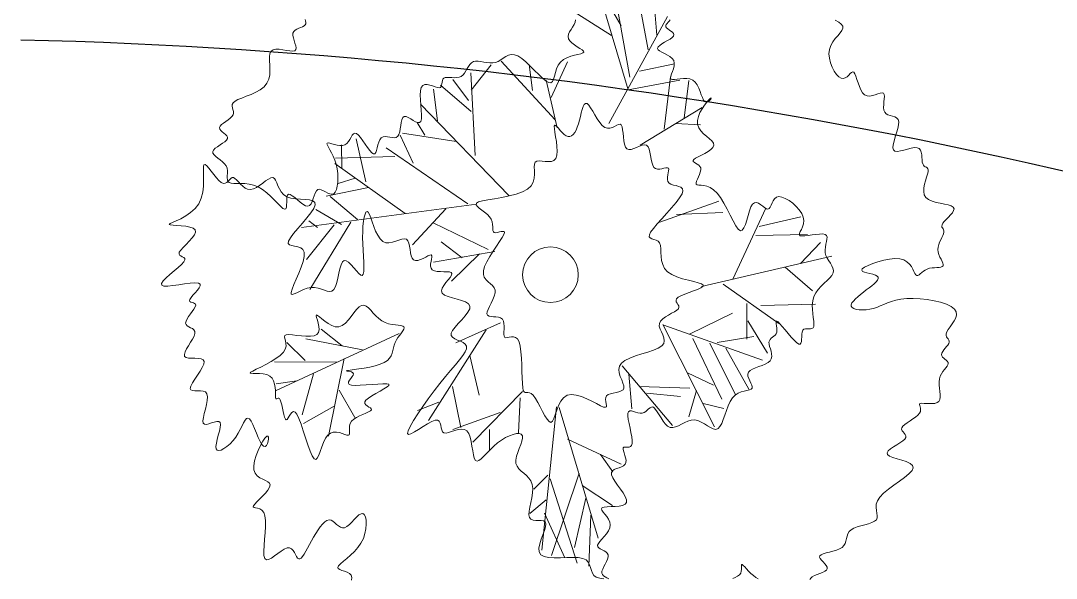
# Model space of a CAD drawing. Extents: x 2080 to 102399, y 2071 to 93424.
# Drawn here: x 86110.4 to 86316.3, y 84061.6 to 84172.5 of the extents above; entities that cross this region are included whole.
import ezdxf

# ---------------------------------------------------------------- set-up
doc = ezdxf.new("R2010")
doc.units = 0
doc.header["$LTSCALE"] = 20
doc.header["$MEASUREMENT"] = 0
doc.layers.add('casuanut tree', color=100, linetype='Continuous', lineweight=5)
doc.layers.add('road', color=2, linetype='Continuous')

# ---------------------------------------------------------------- blocks, each defined once
blk = doc.blocks.new('tr')
at = {"layer": 'casuanut tree'}
for p, q in [((0.3143, 0.5704), (0.2771, 0.692)), ((0.2771, 0.692), (0.2947, 0.4095)), ((0.2849, 0.5527), (0.1928, 0.6449)), ((0.3065, 0.4389), (0.3163, 0.6391)), ((0.3967, 0.5272), (0.4084, 0.6077)), ((0.3673, 0.4958), (0.3712, 0.588)), ((0.0987, 0.3768), (-0.0009, 0.552)), ((0.2285, 0.3375), (0.4338, 0.5671)), ((-0.1033, 0.4448), (-0.1641, 0.5272)), ((-0.1035, 0.4735), (-0.1307, 0.5339)), ((-0.1186, 0.3345), (-0.0824, 0.54)), ((-0.0915, 0.4977), (-0.0281, 0.549)), ((0.0595, 0.4614), (0.0655, 0.5279)), ((-0.1915, 0.4409), (-0.1837, 0.5213)), ((0.1017, 0.4342), (0.1621, 0.5128)), ((-0.0583, 0.2167), (-0.2243, 0.4916)), ((0.0987, 0.3557), (0.0987, 0.4795)), ((-0.2307, 0.4134), (-0.2425, 0.4487)), ((0.3339, 0.4487), (0.4241, 0.4468)), ((-0.4537, 0.3798), (-0.4417, 0.4372)), ((-0.4024, 0.3315), (-0.4024, 0.4433)), ((-0.2758, 0.3506), (-0.2915, 0.4272)), ((-0.1579, 0.3798), (-0.2847, 0.4312)), ((-0.3239, 0.2318), (-0.4688, 0.3949)), ((-0.317, 0.3781), (-0.4641, 0.4075)), ((-0.1639, 0.2197), (-0.333, 0.404)), ((0.2947, 0.4095), (0.428, 0.4036)), ((0.3614, 0.2918), (0.4065, 0.4173)), ((0.4163, 0.3075), (0.4496, 0.3977)), ((-0.4266, 0.3466), (-0.4719, 0.3436)), ((-0.3994, 0.3164), (-0.5081, 0.3194)), ((-0.4447, 0.2439), (-0.499, 0.3164)), ((0.2928, 0.2663), (0.4673, 0.3232)), ((-0.487, 0.2409), (-0.5413, 0.2922)), ((0.3928, 0.2996), (0.4535, 0.282)), ((-0.5473, 0.2469), (-0.5654, 0.2681)), ((-0.4628, 0.2409), (-0.6017, 0.0989)), ((-0.5051, 0.2439), (-0.5926, 0.1744)), ((-0.1428, 0.2137), (-0.5866, 0.256)), ((-0.2213, 0.2197), (-0.3239, 0.1502)), ((-0.1398, 0.0959), (-0.2605, 0.1925)), ((-0.2092, 0.0898), (-0.2515, 0.1412)), ((-0.1247, 0.0868), (-0.2817, 0.0959)), ((-0.1639, 0.0898), (-0.2485, 0.0385)), ((0.298, 0.0656), (0.455, 0.0838)), ((0.3433, 0.0747), (0.458, 0.0536)), ((0.445, -0.1163), (0.5666, 0.0392)), ((-0.6532, -0.073), (-0.6884, -0.0189)), ((-0.5062, -0.0793), (-0.6394, -0.0202)), ((-0.5539, -0.0579), (-0.5967, -0.0051)), ((0.526, -0.0217), (0.6544, -0.0487)), ((0.5395, -0.0014), (0.6476, -0.0014)), ((-0.4069, -0.0604), (-0.7425, -0.1308)), ((-0.5766, -0.0956), (-0.7299, -0.0592)), ((0.6206, -0.1163), (0.6814, -0.0758)), ((-0.5565, -0.0906), (-0.6394, -0.2729)), ((-0.1911, -0.1005), (-0.3843, -0.2908)), ((-0.1519, -0.0915), (-0.2726, -0.1156)), ((-0.6859, -0.1183), (-0.7387, -0.1145)), ((-0.6407, -0.1107), (-0.6922, -0.205)), ((0.3639, -0.1163), (0.7017, -0.1163)), ((0.4179, -0.1231), (0.5328, -0.2516)), ((0.5801, -0.1163), (0.6341, -0.1907)), ((-0.2454, -0.1549), (-0.2454, -0.2576)), ((-0.5866, -0.166), (-0.564, -0.2415)), ((-0.608, -0.2025), (-0.6935, -0.2276)), ((0.2467, -0.1881), (0.3161, -0.4691)), ((0.249, -0.1907), (0.472, -0.3327)), ((0.307, -0.2274), (0.4248, -0.2002)), ((0.4652, -0.1839), (0.445, -0.2718)), ((0.499, -0.1975), (0.6341, -0.2245)), ((-0.3058, -0.2214), (-0.3088, -0.3271)), ((0.458, -0.2274), (0.4882, -0.318)), ((-0.3481, -0.2516), (-0.4054, -0.2606)), ((0.3131, -0.2395), (0.3493, -0.4056)), ((0.3523, -0.2606), (0.3855, -0.4026)), ((-0.1368, -0.2727), (-0.2877, -0.3694)), ((0.1229, -0.2667), (0.2134, -0.4419)), ((0.3704, -0.2637), (0.464, -0.2697)), ((0.3885, -0.2818), (0.4218, -0.3966)), ((-0.2032, -0.312), (-0.33, -0.3271)), ((-0.1458, -0.2878), (-0.17, -0.3724)), ((0.135, -0.2908), (0.1229, -0.3785)), ((-0.0613, -0.3301), (-0.179, -0.6745)), ((-0.0552, -0.3331), (-0.0341, -0.6775)), ((0.1531, -0.3271), (0.2768, -0.3603)), ((0.2799, -0.3211), (0.3372, -0.3664)), ((-0.2394, -0.3482), (-0.2515, -0.3996)), ((0.1682, -0.3482), (0.2497, -0.3754)), ((0.2919, -0.3694), (0.2587, -0.4298)), ((-0.0526, -0.416), (0.0645, -0.5084)), ((0.301, -0.4056), (0.3493, -0.4298)), ((-0.1217, -0.4933), (-0.1639, -0.5204)), ((0.0195, -0.4723), (0.0397, -0.5219)), ((-0.0436, -0.5061), (-0.1585, -0.6932)), ((-0.1179, -0.5039), (-0.0999, -0.727)), ((-0.0432, -0.5386), (0.0202, -0.605)), ((-0.1398, -0.5537), (-0.1881, -0.5778)), ((-0.0413, -0.5715), (-0.0976, -0.6865)), ((-0.1517, -0.585), (-0.1269, -0.7067))]:
    blk.add_line(p, q, dxfattribs=at)
at = {"layer": 'casuanut tree', "color": 2}
blk.add_line((-0.0391, -0.6166), (-0.0729, -0.7406), dxfattribs=at)
at = {"layer": 'casuanut tree'}
for points in [[(-0.4593, 0.7661), (-0.4595, 0.7621), (-0.4598, 0.7583), (-0.4607, 0.755), (-0.4626, 0.7525), (-0.4658, 0.7508), (-0.4701, 0.7497), (-0.4751, 0.749), (-0.4804, 0.7482), (-0.4857, 0.7472), (-0.4906, 0.7455), (-0.4946, 0.7428), (-0.4975, 0.7389), (-0.4989, 0.7336), (-0.4991, 0.7272), (-0.4988, 0.7202), (-0.4982, 0.7132), (-0.4979, 0.7066), (-0.4983, 0.7011), (-0.4999, 0.697), (-0.5031, 0.695), (-0.5083, 0.6953), (-0.5151, 0.6974), (-0.523, 0.7006), (-0.5315, 0.7041), (-0.5402, 0.7073), (-0.5484, 0.7094), (-0.5557, 0.7097), (-0.5616, 0.7074), (-0.5659, 0.7021), (-0.5687, 0.6941), (-0.5709, 0.6843), (-0.5728, 0.6733), (-0.5751, 0.6617), (-0.5783, 0.6503), (-0.583, 0.6398), (-0.5898, 0.6308), (-0.599, 0.6238), (-0.6102, 0.6186), (-0.6226, 0.6149), (-0.6355, 0.6123), (-0.6483, 0.6104), (-0.6603, 0.6087), (-0.6706, 0.607), (-0.6787, 0.6048), (-0.6841, 0.6019), (-0.6872, 0.5983), (-0.6885, 0.5942), (-0.6887, 0.5898), (-0.6885, 0.5852), (-0.6884, 0.5806), (-0.6891, 0.5762), (-0.6911, 0.5722), (-0.695, 0.5686), (-0.7003, 0.5655), (-0.7065, 0.5626), (-0.7131, 0.5599), (-0.7194, 0.5573), (-0.725, 0.5546), (-0.7293, 0.5517), (-0.7317, 0.5485), (-0.7318, 0.5449), (-0.7302, 0.541), (-0.7274, 0.5369), (-0.7241, 0.5327), (-0.7208, 0.5285), (-0.7184, 0.5244), (-0.7173, 0.5205), (-0.7182, 0.5169), (-0.7215, 0.5138), (-0.7268, 0.5109), (-0.7333, 0.5082), (-0.7405, 0.5055), (-0.7477, 0.5028), (-0.7541, 0.5), (-0.7591, 0.4968), (-0.7621, 0.4933), (-0.7625, 0.4892), (-0.7607, 0.4847), (-0.7574, 0.4797), (-0.7531, 0.4744), (-0.7483, 0.4688), (-0.7437, 0.4629), (-0.7398, 0.4567), (-0.7373, 0.4505), (-0.7365, 0.4441), (-0.737, 0.4377), (-0.7384, 0.4316), (-0.7401, 0.4257), (-0.7416, 0.4202), (-0.7424, 0.4153), (-0.7419, 0.4111), (-0.7395, 0.4076), (-0.7351, 0.4051), (-0.7287, 0.4031), (-0.7207, 0.4013), (-0.7115, 0.3992), (-0.7016, 0.3965), (-0.6913, 0.3927), (-0.6809, 0.3876), (-0.6709, 0.3806), (-0.6615, 0.3716), (-0.6529, 0.3611), (-0.6451, 0.35), (-0.6381, 0.3389), (-0.6318, 0.3287), (-0.6264, 0.3201), (-0.6217, 0.3138), (-0.6179, 0.3107), (-0.615, 0.3113), (-0.6126, 0.3148), (-0.6107, 0.3203), (-0.6089, 0.3269), (-0.6072, 0.3337), (-0.6053, 0.3397), (-0.6029, 0.344), (-0.5999, 0.3457), (-0.5962, 0.344), (-0.5917, 0.3396), (-0.5867, 0.3334), (-0.5814, 0.3262), (-0.5758, 0.3189), (-0.5702, 0.3124), (-0.5646, 0.3075), (-0.5594, 0.3051), (-0.5545, 0.3058), (-0.55, 0.3091), (-0.5457, 0.3143), (-0.5417, 0.3205), (-0.5377, 0.3269), (-0.5337, 0.3328), (-0.5297, 0.3375), (-0.5256, 0.34), (-0.5213, 0.34), (-0.5168, 0.3378), (-0.5122, 0.3343), (-0.5075, 0.33), (-0.5027, 0.3258), (-0.4979, 0.3224), (-0.4932, 0.3205), (-0.4885, 0.3209), (-0.4839, 0.324), (-0.4796, 0.3296), (-0.4756, 0.3373), (-0.4721, 0.3467), (-0.4693, 0.3572), (-0.4672, 0.3686), (-0.4661, 0.3803), (-0.4659, 0.3919), (-0.4669, 0.403), (-0.4686, 0.4134), (-0.4708, 0.4228), (-0.4731, 0.4312), (-0.4751, 0.4382), (-0.4765, 0.4437), (-0.477, 0.4475), (-0.4761, 0.4493), (-0.4736, 0.4492), (-0.4697, 0.4475), (-0.4647, 0.4448), (-0.4589, 0.4416), (-0.4526, 0.4384), (-0.446, 0.4359), (-0.4395, 0.4344), (-0.4333, 0.4347), (-0.4277, 0.4369), (-0.4226, 0.4407), (-0.418, 0.4453), (-0.4137, 0.45), (-0.4097, 0.4542), (-0.4059, 0.457), (-0.4021, 0.4579), (-0.3984, 0.4561), (-0.3945, 0.4512), (-0.3906, 0.4438), (-0.3867, 0.4347), (-0.3828, 0.425), (-0.3789, 0.4154), (-0.3751, 0.4068), (-0.3715, 0.4002), (-0.368, 0.3964), (-0.3647, 0.396), (-0.3615, 0.3985), (-0.3584, 0.4032), (-0.3552, 0.4092), (-0.3518, 0.4158), (-0.3482, 0.4222), (-0.3442, 0.4276), (-0.3398, 0.4313), (-0.3349, 0.4327), (-0.3297, 0.4322), (-0.3242, 0.4304), (-0.3186, 0.4281), (-0.313, 0.4258), (-0.3077, 0.4242), (-0.3027, 0.4239), (-0.2982, 0.4257), (-0.2942, 0.4298), (-0.2908, 0.4359), (-0.2876, 0.4431), (-0.2847, 0.4507), (-0.2817, 0.4581), (-0.2785, 0.4643), (-0.2751, 0.4688), (-0.2712, 0.4707), (-0.2666, 0.4697), (-0.2617, 0.4663), (-0.2565, 0.4615), (-0.2512, 0.4562), (-0.246, 0.4515), (-0.2411, 0.4481), (-0.2366, 0.4471), (-0.2329, 0.4493), (-0.2299, 0.4555), (-0.2275, 0.4649), (-0.2255, 0.4765), (-0.2236, 0.4893), (-0.2216, 0.5024), (-0.2193, 0.5146), (-0.2163, 0.5251), (-0.2126, 0.5327), (-0.2079, 0.5369), (-0.2024, 0.5379), (-0.1964, 0.5367), (-0.1902, 0.5338), (-0.1841, 0.5302), (-0.1782, 0.5264), (-0.173, 0.5232), (-0.1687, 0.5215), (-0.1654, 0.5216), (-0.163, 0.5234), (-0.1613, 0.5263), (-0.1598, 0.53), (-0.1584, 0.534), (-0.1568, 0.5378), (-0.1547, 0.5409), (-0.1518, 0.5429), (-0.1479, 0.5434), (-0.1432, 0.5428), (-0.1378, 0.5414), (-0.132, 0.5396), (-0.1258, 0.5379), (-0.1197, 0.5367), (-0.1136, 0.5363), (-0.1079, 0.5372), (-0.1026, 0.5397), (-0.0978, 0.5434), (-0.0932, 0.5479), (-0.0887, 0.5527), (-0.0843, 0.5575), (-0.0797, 0.5616), (-0.0749, 0.5648), (-0.0696, 0.5665), (-0.0639, 0.5665), (-0.0577, 0.565), (-0.0511, 0.5626), (-0.0443, 0.5596), (-0.0372, 0.5566), (-0.03, 0.554), (-0.0228, 0.5523), (-0.0156, 0.5519), (-0.0084, 0.5531), (-0.0013, 0.5554), (0.0057, 0.5582), (0.0129, 0.5608), (0.0201, 0.5624), (0.0275, 0.5625), (0.0351, 0.5603), (0.043, 0.5553), (0.0511, 0.5469), (0.0595, 0.5359), (0.0678, 0.5233), (0.0759, 0.5102), (0.0838, 0.4975), (0.0911, 0.4862), (0.0979, 0.4773), (0.1038, 0.4719), (0.1089, 0.4706), (0.1133, 0.4729), (0.1174, 0.478), (0.1215, 0.485), (0.126, 0.4931), (0.131, 0.5015), (0.137, 0.5094), (0.1443, 0.5158), (0.153, 0.5203), (0.1627, 0.523), (0.1728, 0.5243), (0.1826, 0.5248), (0.1916, 0.5249), (0.1991, 0.525), (0.2046, 0.5256), (0.2074, 0.5271), (0.2071, 0.5298), (0.2044, 0.5338), (0.1998, 0.5386), (0.1943, 0.5441), (0.1885, 0.5501), (0.1832, 0.5564), (0.1791, 0.5627), (0.177, 0.5688), (0.1774, 0.5745), (0.18, 0.5799), (0.184, 0.5851), (0.1889, 0.5902), (0.1941, 0.5953), (0.199, 0.6005), (0.2029, 0.6059), (0.2051, 0.6116)], [(0.2742, -0.8527), (0.2812, -0.8517), (0.2876, -0.8501), (0.293, -0.8477), (0.2969, -0.8442), (0.2995, -0.84), (0.3011, -0.8355), (0.3021, -0.8312), (0.3027, -0.8274), (0.3032, -0.8247), (0.304, -0.8234), (0.3053, -0.824), (0.3074, -0.8268), (0.3103, -0.8313), (0.3137, -0.8372), (0.3177, -0.8438), (0.3221, -0.8508), (0.3269, -0.8574), (0.3318, -0.8633), (0.3369, -0.8679)], [(0.4635, -0.899), (0.4664, -0.8961), (0.4711, -0.894), (0.4772, -0.8924), (0.4842, -0.8912), (0.4915, -0.8902), (0.4986, -0.889), (0.5048, -0.8875), (0.5097, -0.8855), (0.5125, -0.8826), (0.513, -0.8787), (0.5117, -0.8741), (0.5092, -0.869), (0.506, -0.8637), (0.503, -0.8585), (0.5008, -0.8537), (0.5, -0.8496), (0.5013, -0.8465), (0.5051, -0.8446), (0.5111, -0.8435), (0.5187, -0.8431), (0.5273, -0.843), (0.5364, -0.8428), (0.5454, -0.8422), (0.5538, -0.841), (0.5609, -0.8386), (0.5664, -0.8351), (0.5706, -0.8304), (0.5739, -0.8251), (0.5768, -0.8195), (0.5798, -0.8138), (0.5833, -0.8085), (0.5877, -0.8039), (0.5936, -0.8003), (0.6012, -0.798), (0.6102, -0.7967), (0.6199, -0.796), (0.6299, -0.7957), (0.6396, -0.7953), (0.6484, -0.7945), (0.6557, -0.7929), (0.6611, -0.7902), (0.6642, -0.7861), (0.6656, -0.7808), (0.666, -0.7745), (0.6663, -0.7674), (0.6674, -0.7597), (0.6698, -0.7518), (0.6746, -0.7439), (0.6825, -0.7361), (0.694, -0.7287), (0.7081, -0.7216), (0.7238, -0.7149), (0.7397, -0.7083), (0.7546, -0.702), (0.7674, -0.6957), (0.7768, -0.6894), (0.7816, -0.6831), (0.781, -0.6768), (0.776, -0.6704), (0.7678, -0.664), (0.7577, -0.6578), (0.7471, -0.6518), (0.7373, -0.6461), (0.7296, -0.6407), (0.7253, -0.6358), (0.7254, -0.6314), (0.7293, -0.6274), (0.736, -0.6238), (0.7445, -0.6205), (0.7538, -0.6172), (0.763, -0.6141), (0.7711, -0.6109), (0.7771, -0.6076), (0.7803, -0.6042), (0.7812, -0.6005), (0.7804, -0.5968), (0.7787, -0.593), (0.7766, -0.5892), (0.7751, -0.5855), (0.7746, -0.5818), (0.776, -0.5783), (0.7797, -0.5751), (0.7853, -0.5719), (0.7924, -0.5689), (0.8002, -0.5658), (0.8082, -0.5627), (0.8159, -0.5595), (0.8226, -0.5561), (0.8278, -0.5524), (0.831, -0.5485), (0.8327, -0.5444), (0.8331, -0.5405), (0.833, -0.5368), (0.8327, -0.5336), (0.8327, -0.531), (0.8335, -0.5294), (0.8357, -0.5288), (0.8394, -0.5293), (0.8446, -0.5307), (0.8508, -0.5326), (0.8575, -0.5345), (0.8644, -0.5361), (0.871, -0.5368), (0.8769, -0.5364), (0.8818, -0.5344), (0.8854, -0.5305), (0.8878, -0.525), (0.8893, -0.5182), (0.8904, -0.5106), (0.8913, -0.5025), (0.8924, -0.4943), (0.894, -0.4864), (0.8965, -0.4792), (0.8999, -0.4729), (0.9042, -0.4676), (0.909, -0.463), (0.9138, -0.459), (0.9183, -0.4556), (0.9223, -0.4524), (0.9252, -0.4494), (0.9269, -0.4465), (0.9269, -0.4435), (0.9257, -0.4404), (0.9237, -0.4372), (0.9212, -0.434), (0.9188, -0.4307), (0.9167, -0.4273), (0.9155, -0.424), (0.9156, -0.4206), (0.9172, -0.4172), (0.9201, -0.4138), (0.9239, -0.4105), (0.9281, -0.4072), (0.9324, -0.404), (0.9363, -0.4008), (0.9395, -0.3977), (0.9415, -0.3947), (0.9421, -0.3917), (0.9415, -0.3889), (0.9403, -0.3859), (0.939, -0.3828), (0.9379, -0.3795), (0.9377, -0.376), (0.9387, -0.372), (0.9415, -0.3676), (0.9463, -0.3627), (0.9524, -0.3573), (0.9592, -0.3514), (0.9657, -0.3451), (0.9712, -0.3383), (0.9748, -0.3312), (0.9756, -0.3237), (0.973, -0.3158), (0.9663, -0.3076), (0.9561, -0.2994), (0.943, -0.2914), (0.9279, -0.2838), (0.9114, -0.2769), (0.8943, -0.2709), (0.8775, -0.2662), (0.8616, -0.2628), (0.8472, -0.2611), (0.8342, -0.2607), (0.8225, -0.2613), (0.8117, -0.2627), (0.8017, -0.2644), (0.7922, -0.2662), (0.783, -0.2676), (0.7737, -0.2685), (0.7644, -0.2684), (0.7552, -0.2675), (0.7464, -0.2659), (0.7384, -0.2637), (0.7315, -0.2609), (0.7261, -0.2577), (0.7224, -0.2542), (0.7208, -0.2504), (0.7216, -0.2466), (0.7244, -0.2426), (0.729, -0.2387), (0.735, -0.2347), (0.7422, -0.2306), (0.7501, -0.2267), (0.7585, -0.2227), (0.767, -0.2189), (0.7753, -0.2151), (0.783, -0.2115), (0.79, -0.2079), (0.7958, -0.2044), (0.8002, -0.2009), (0.8029, -0.1975), (0.8036, -0.1941), (0.8019, -0.1907), (0.7978, -0.1873), (0.7919, -0.184), (0.7851, -0.1806), (0.7784, -0.1773), (0.7725, -0.1741), (0.7685, -0.1709), (0.7671, -0.1678), (0.7692, -0.1648), (0.7755, -0.1619), (0.7853, -0.1593), (0.7978, -0.1573), (0.8119, -0.1559), (0.8268, -0.1554), (0.8416, -0.1561), (0.8554, -0.158), (0.8672, -0.1614), (0.8764, -0.1664), (0.8832, -0.1726), (0.888, -0.1796), (0.8913, -0.1869), (0.8934, -0.194), (0.8949, -0.2005), (0.8961, -0.206), (0.8976, -0.2099), (0.8996, -0.2119), (0.9022, -0.2123), (0.9054, -0.2114), (0.9091, -0.2097), (0.9134, -0.2075), (0.9182, -0.2053), (0.9234, -0.2033), (0.9291, -0.202), (0.9352, -0.2016), (0.9415, -0.202), (0.9477, -0.2028), (0.9536, -0.2038), (0.959, -0.2046), (0.9636, -0.205), (0.9673, -0.2046), (0.9697, -0.2031), (0.9707, -0.2003), (0.9706, -0.1964), (0.9697, -0.1915), (0.9684, -0.1859), (0.967, -0.1798), (0.966, -0.1733), (0.9656, -0.1667), (0.9663, -0.1603), (0.9682, -0.1541), (0.9711, -0.1483), (0.9747, -0.1428), (0.9787, -0.1376), (0.9826, -0.1328), (0.9862, -0.1284), (0.9892, -0.1244), (0.991, -0.1208), (0.9917, -0.1177), (0.9914, -0.1148), (0.9906, -0.1121), (0.9896, -0.1096), (0.989, -0.107), (0.9891, -0.1044), (0.9904, -0.1015), (0.9933, -0.0983), (0.998, -0.0947), (1.004, -0.0908), (1.0106, -0.0866), (1.0171, -0.0822), (1.0228, -0.0778), (1.027, -0.0733), (1.0291, -0.0688), (1.0282, -0.0645), (1.024, -0.0604), (1.0171, -0.0563), (1.0083, -0.0521), (0.9985, -0.0477), (0.9885, -0.043), (0.9793, -0.0377), (0.9716, -0.0318), (0.9663, -0.0251), (0.964, -0.0175), (0.9644, -0.0092), (0.9667, -0.0006), (0.9705, 0.008), (0.975, 0.0164), (0.9796, 0.0242), (0.9836, 0.0312), (0.9865, 0.0369), (0.9878, 0.0413), (0.9877, 0.0446), (0.9865, 0.047), (0.9846, 0.049), (0.9824, 0.0509), (0.9802, 0.0531), (0.9785, 0.0558), (0.9775, 0.0595), (0.9776, 0.0642), (0.9784, 0.0699), (0.9795, 0.0762), (0.9803, 0.0826), (0.9806, 0.0887), (0.9798, 0.0943), (0.9774, 0.099), (0.973, 0.1023), (0.9664, 0.104), (0.9582, 0.1046), (0.9489, 0.1045), (0.9394, 0.1041), (0.9304, 0.104), (0.9225, 0.1046), (0.9166, 0.1065), (0.9134, 0.1102), (0.9132, 0.1158), (0.9157, 0.1232), (0.92, 0.1319), (0.9255, 0.1413), (0.9312, 0.151), (0.9365, 0.1604), (0.9405, 0.1691), (0.9426, 0.1766), (0.9422, 0.1826), (0.9396, 0.1873), (0.9355, 0.191), (0.9305, 0.1941), (0.9252, 0.197), (0.9201, 0.2001), (0.916, 0.2037), (0.9134, 0.2082), (0.9126, 0.2138), (0.9135, 0.2203), (0.9154, 0.2273), (0.9177, 0.2344), (0.92, 0.2411), (0.9217, 0.2472), (0.9223, 0.2521), (0.9212, 0.2555), (0.9181, 0.2572), (0.9132, 0.2575), (0.9071, 0.2571), (0.9001, 0.2564), (0.8929, 0.256), (0.8858, 0.2565), (0.8793, 0.2584), (0.8739, 0.2623), (0.87, 0.2685), (0.8674, 0.2766), (0.8657, 0.2858), (0.8647, 0.2954), (0.8639, 0.3047), (0.8632, 0.3131), (0.8621, 0.3199), (0.8604, 0.3243), (0.8579, 0.3258), (0.8545, 0.3251), (0.8505, 0.3229), (0.8459, 0.3199), (0.841, 0.317), (0.8359, 0.3149), (0.8307, 0.3144), (0.8255, 0.3164), (0.8206, 0.3212), (0.8162, 0.3287), (0.8124, 0.3381), (0.8096, 0.3489), (0.8081, 0.3605), (0.808, 0.3723), (0.8096, 0.3837), (0.8131, 0.3941), (0.8188, 0.4031), (0.8259, 0.4107), (0.8338, 0.4173), (0.8417, 0.4231), (0.849, 0.4284), (0.8548, 0.4334), (0.8585, 0.4384), (0.8593, 0.4437), (0.8568, 0.4495), (0.8514, 0.4557), (0.8439, 0.4625)], [(0.4381, 0.5573), (0.4351, 0.5551), (0.4317, 0.5529), (0.4285, 0.5506), (0.4257, 0.5482), (0.424, 0.5457), (0.4236, 0.5429), (0.4248, 0.5398), (0.4273, 0.5364), (0.4304, 0.5329), (0.4337, 0.5293), (0.4366, 0.5258), (0.4384, 0.5223), (0.4388, 0.5189), (0.4371, 0.5158), (0.4329, 0.513), (0.4269, 0.5104), (0.4196, 0.508), (0.4119, 0.5055), (0.4044, 0.5031), (0.398, 0.5004), (0.3932, 0.4976), (0.3909, 0.4944), (0.3915, 0.4908), (0.3946, 0.4868), (0.3994, 0.4824), (0.4051, 0.4776), (0.4112, 0.4725), (0.4167, 0.467), (0.4211, 0.4611), (0.4236, 0.455), (0.4236, 0.4485), (0.4217, 0.4419), (0.4185, 0.4354), (0.4147, 0.4292), (0.4109, 0.4234), (0.4079, 0.4184), (0.4062, 0.4142), (0.4067, 0.411), (0.4096, 0.4091), (0.4148, 0.4079), (0.4215, 0.4073), (0.4293, 0.4067), (0.4376, 0.4057), (0.4458, 0.4039), (0.4533, 0.4009), (0.4596, 0.3964), (0.4642, 0.39), (0.4675, 0.3821), (0.4696, 0.3734), (0.471, 0.3644), (0.472, 0.3556), (0.4731, 0.3477), (0.4744, 0.3412), (0.4765, 0.3367), (0.4795, 0.3344), (0.4831, 0.3342), (0.4868, 0.3353), (0.4903, 0.3372), (0.493, 0.3393), (0.4945, 0.3411), (0.4944, 0.3419), (0.4922, 0.3412), (0.4877, 0.3385), (0.4814, 0.3339), (0.474, 0.3279), (0.4662, 0.3206), (0.4588, 0.3123), (0.4525, 0.3034), (0.448, 0.2942), (0.4461, 0.2848), (0.4472, 0.2756), (0.4506, 0.2668), (0.4557, 0.2582), (0.4614, 0.2502), (0.467, 0.2426), (0.4716, 0.2357), (0.4743, 0.2294), (0.4742, 0.224), (0.4709, 0.2193), (0.4648, 0.2154), (0.4568, 0.212), (0.4476, 0.2092), (0.4382, 0.2067), (0.4294, 0.2045), (0.422, 0.2024), (0.4168, 0.2003), (0.4144, 0.1981), (0.4145, 0.1958), (0.4163, 0.1933), (0.4192, 0.1904), (0.4226, 0.1873), (0.4258, 0.1838), (0.4282, 0.1799), (0.4292, 0.1755), (0.4282, 0.1706), (0.4257, 0.1654), (0.4222, 0.1601), (0.4182, 0.1548), (0.4144, 0.1498), (0.4111, 0.1452), (0.4092, 0.1414), (0.4089, 0.1383), (0.4109, 0.1362), (0.4147, 0.1346), (0.4201, 0.133), (0.4265, 0.1307), (0.4337, 0.1273), (0.4411, 0.1222), (0.4484, 0.1148), (0.4551, 0.1045), (0.461, 0.0912), (0.4661, 0.0756), (0.4706, 0.0589), (0.4748, 0.0423), (0.4787, 0.0268), (0.4826, 0.0136), (0.4867, 0.0038), (0.4911, -0.0014), (0.496, -0.0013), (0.5013, 0.0033), (0.507, 0.0112), (0.5128, 0.0211), (0.5187, 0.0319), (0.5247, 0.0423), (0.5305, 0.0512), (0.5362, 0.0572), (0.5415, 0.0596), (0.5465, 0.0588), (0.5513, 0.0557), (0.5557, 0.0511), (0.5599, 0.046), (0.5639, 0.0412), (0.5676, 0.0375), (0.5711, 0.0358), (0.5744, 0.0367), (0.5776, 0.0397), (0.581, 0.044), (0.5846, 0.049), (0.5886, 0.0539), (0.5932, 0.058), (0.5986, 0.0604), (0.6048, 0.0606), (0.612, 0.0579), (0.6199, 0.0526), (0.6278, 0.0453), (0.6354, 0.0365), (0.6422, 0.0267), (0.6478, 0.0164), (0.6516, 0.0061), (0.6533, -0.0037), (0.6525, -0.0124), (0.6498, -0.0202), (0.646, -0.027), (0.6417, -0.0328), (0.6378, -0.0378), (0.6349, -0.0418), (0.6338, -0.0451), (0.6352, -0.0476), (0.6397, -0.0494), (0.6467, -0.0506), (0.6553, -0.0516), (0.6649, -0.0524), (0.6747, -0.0533), (0.6839, -0.0546), (0.6916, -0.0563), (0.6972, -0.0589), (0.7, -0.0623), (0.7005, -0.0665), (0.6992, -0.0715), (0.6967, -0.0772), (0.6937, -0.0833), (0.6907, -0.0899), (0.6883, -0.0968), (0.687, -0.1039), (0.6874, -0.1112), (0.6891, -0.1184), (0.6914, -0.1256), (0.6939, -0.1327), (0.6961, -0.1395), (0.6973, -0.1461), (0.6971, -0.1523), (0.6949, -0.158), (0.6904, -0.1633), (0.6838, -0.1683), (0.6759, -0.1732), (0.6671, -0.1783), (0.6579, -0.1838), (0.649, -0.19), (0.6409, -0.1971), (0.6341, -0.2054), (0.6291, -0.2148), (0.6256, -0.2252), (0.6233, -0.236), (0.6219, -0.2466), (0.6209, -0.2567), (0.62, -0.2657), (0.6189, -0.2732), (0.6172, -0.2786), (0.6147, -0.2817), (0.6114, -0.2828), (0.6076, -0.2825), (0.6034, -0.2816), (0.5992, -0.2804), (0.5951, -0.2797), (0.5912, -0.28), (0.588, -0.282), (0.5853, -0.2859), (0.5832, -0.2913), (0.5815, -0.2975), (0.5798, -0.3037), (0.578, -0.3091), (0.5759, -0.313), (0.5733, -0.3148), (0.5699, -0.3135), (0.5657, -0.3089), (0.5608, -0.3014), (0.5555, -0.292), (0.55, -0.2816), (0.5446, -0.271), (0.5395, -0.2611), (0.5351, -0.2528), (0.5317, -0.247), (0.5292, -0.2444), (0.5277, -0.2446), (0.5268, -0.247), (0.5263, -0.251), (0.5259, -0.2561), (0.5253, -0.2616), (0.5243, -0.2671), (0.5226, -0.2718), (0.5201, -0.2755), (0.5169, -0.2782), (0.5132, -0.2802), (0.5094, -0.282), (0.5057, -0.2837), (0.5024, -0.2858), (0.4997, -0.2885), (0.4979, -0.2921), (0.4971, -0.2969), (0.4971, -0.3027), (0.4975, -0.309), (0.4977, -0.3156), (0.4975, -0.3222), (0.4965, -0.3284), (0.4941, -0.3339), (0.49, -0.3383), (0.484, -0.3415), (0.4764, -0.3436), (0.4678, -0.3451), (0.4589, -0.3462), (0.4501, -0.3473), (0.442, -0.3488), (0.4352, -0.3509), (0.4303, -0.3541), (0.4276, -0.3585), (0.4268, -0.3639), (0.4274, -0.37), (0.4286, -0.3762), (0.4301, -0.3823), (0.4313, -0.3879), (0.4315, -0.3925), (0.4303, -0.3958), (0.4273, -0.3976), (0.4225, -0.3982), (0.4164, -0.3982), (0.4092, -0.3982), (0.4013, -0.3986), (0.393, -0.4001), (0.3845, -0.4031), (0.3763, -0.4082), (0.3685, -0.4157), (0.3612, -0.4251), (0.3543, -0.4355), (0.3477, -0.4462), (0.3414, -0.4564), (0.3353, -0.4652), (0.3293, -0.472), (0.3234, -0.4758), (0.3174, -0.4762), (0.3114, -0.4737), (0.3053, -0.469), (0.299, -0.463), (0.2924, -0.4564), (0.2855, -0.45), (0.2782, -0.4445), (0.2704, -0.4409), (0.2622, -0.4395), (0.2536, -0.44), (0.2449, -0.4417), (0.2362, -0.444), (0.2278, -0.4461), (0.2199, -0.4475), (0.2127, -0.4475), (0.2063, -0.4454), (0.2008, -0.4407), (0.1963, -0.434), (0.1925, -0.4259), (0.1892, -0.4171), (0.1863, -0.4082), (0.1836, -0.3999), (0.1809, -0.3929), (0.1781, -0.3879), (0.175, -0.3853), (0.1716, -0.3848), (0.1679, -0.3859), (0.1639, -0.3879), (0.1596, -0.3903), (0.1551, -0.3927), (0.1504, -0.3943), (0.1455, -0.3947), (0.1403, -0.3934), (0.1351, -0.3911), (0.13, -0.3881), (0.125, -0.3852), (0.1205, -0.383), (0.1165, -0.3821), (0.1131, -0.3832), (0.1105, -0.3868), (0.1089, -0.3933), (0.1079, -0.4022), (0.1074, -0.4128), (0.1072, -0.4242), (0.1069, -0.4358), (0.1064, -0.4467), (0.1055, -0.4561), (0.1038, -0.4634), (0.1013, -0.4679), (0.098, -0.4701), (0.0944, -0.4706), (0.0906, -0.47), (0.0869, -0.4689), (0.0835, -0.468), (0.0808, -0.4678), (0.079, -0.469), (0.0783, -0.4721), (0.0783, -0.4767), (0.0788, -0.4823), (0.0793, -0.4886), (0.0795, -0.4951), (0.079, -0.5012), (0.0775, -0.5066), (0.0745, -0.5107), (0.0699, -0.5134), (0.0641, -0.5148), (0.0576, -0.5156), (0.051, -0.5164), (0.0449, -0.5175), (0.0398, -0.5196), (0.0364, -0.5232), (0.0351, -0.5288), (0.0364, -0.5367), (0.0396, -0.5464), (0.044, -0.5574), (0.0488, -0.5688), (0.0532, -0.5799), (0.0565, -0.5902), (0.0578, -0.5989), (0.0565, -0.6054), (0.0519, -0.6091), (0.0448, -0.6104), (0.0358, -0.6101), (0.0258, -0.6086), (0.0158, -0.6067), (0.0065, -0.6049), (-0.0013, -0.6039), (-0.0066, -0.6043), (-0.0088, -0.6065), (-0.0086, -0.6104), (-0.0066, -0.6157), (-0.0036, -0.622), (-0.0003, -0.6291), (0.0025, -0.6366), (0.004, -0.6442), (0.0036, -0.6516), (0.0006, -0.6585), (-0.0044, -0.6649), (-0.0107, -0.6709), (-0.0178, -0.6764), (-0.0249, -0.6814), (-0.0313, -0.6861), (-0.0363, -0.6904), (-0.0392, -0.6944), (-0.0396, -0.6981), (-0.0379, -0.7015), (-0.0348, -0.7049), (-0.0308, -0.7082), (-0.0265, -0.7117), (-0.0227, -0.7153), (-0.02, -0.7193), (-0.0189, -0.7237), (-0.02, -0.7286), (-0.0228, -0.7339), (-0.0268, -0.7394), (-0.0315, -0.745), (-0.0361, -0.7505), (-0.0403, -0.7559), (-0.0434, -0.7609), (-0.0448, -0.7654), (-0.0442, -0.7693), (-0.042, -0.7729), (-0.0386, -0.7762), (-0.0347, -0.7795), (-0.0308, -0.783)], [(-0.0428, -0.7801), (-0.0528, -0.7766), (-0.0606, -0.7722), (-0.0654, -0.7665), (-0.0679, -0.7599), (-0.0689, -0.7527), (-0.0693, -0.7451), (-0.0701, -0.7376), (-0.072, -0.7303), (-0.0761, -0.7237), (-0.0831, -0.7181), (-0.0938, -0.7136), (-0.1072, -0.7099), (-0.1223, -0.7068), (-0.138, -0.7038), (-0.1532, -0.7006), (-0.1667, -0.6967), (-0.1775, -0.6917), (-0.1845, -0.6854), (-0.1868, -0.6774), (-0.1852, -0.6681), (-0.1809, -0.658), (-0.1747, -0.6475), (-0.1679, -0.6372), (-0.1615, -0.6275), (-0.1565, -0.619), (-0.1541, -0.6121), (-0.1549, -0.6072), (-0.1584, -0.6038), (-0.1639, -0.6015), (-0.1705, -0.5997), (-0.1774, -0.598), (-0.1837, -0.5957), (-0.1885, -0.5923), (-0.1912, -0.5874), (-0.1911, -0.5804), (-0.1886, -0.5718), (-0.1845, -0.5619), (-0.1795, -0.5512), (-0.1744, -0.5399), (-0.1698, -0.5286), (-0.1666, -0.5176), (-0.1653, -0.5073), (-0.1666, -0.4982), (-0.1699, -0.4899), (-0.1745, -0.4824), (-0.1798, -0.4752), (-0.185, -0.4683), (-0.1895, -0.4614), (-0.1926, -0.4542), (-0.1935, -0.4465), (-0.1917, -0.4381), (-0.1879, -0.4293), (-0.1827, -0.4203), (-0.1769, -0.4114), (-0.1711, -0.4029), (-0.1662, -0.395), (-0.1629, -0.388), (-0.1619, -0.3823), (-0.1638, -0.3779), (-0.1683, -0.375), (-0.1751, -0.3735), (-0.1836, -0.3734), (-0.1935, -0.3746), (-0.2044, -0.377), (-0.2157, -0.3807), (-0.2272, -0.3856), (-0.2384, -0.3916), (-0.2491, -0.3982), (-0.2591, -0.4047), (-0.2682, -0.4106), (-0.2762, -0.4153), (-0.2828, -0.4181), (-0.288, -0.4186), (-0.2914, -0.4161), (-0.2931, -0.4102), (-0.2934, -0.4015), (-0.2928, -0.391), (-0.292, -0.3793), (-0.2913, -0.3674), (-0.2914, -0.356), (-0.2928, -0.3461), (-0.2959, -0.3383), (-0.3012, -0.3334), (-0.3082, -0.3309), (-0.3164, -0.3302), (-0.3251, -0.3306), (-0.3337, -0.3314), (-0.3417, -0.3321), (-0.3484, -0.332), (-0.3533, -0.3304), (-0.3561, -0.3269), (-0.3571, -0.3219), (-0.3571, -0.3161), (-0.3569, -0.3099), (-0.3571, -0.304), (-0.3586, -0.2991), (-0.362, -0.2956), (-0.368, -0.2944), (-0.3771, -0.2956), (-0.3885, -0.2988), (-0.4011, -0.303), (-0.4137, -0.3075), (-0.4254, -0.3114), (-0.435, -0.3139), (-0.4413, -0.3141), (-0.4434, -0.3113), (-0.4404, -0.3048), (-0.4329, -0.2951), (-0.4215, -0.2828), (-0.4071, -0.2686), (-0.3905, -0.2532), (-0.3725, -0.2373), (-0.3538, -0.2215), (-0.3353, -0.2065), (-0.3177, -0.1928), (-0.3014, -0.1806), (-0.2866, -0.1696), (-0.2738, -0.1597), (-0.2633, -0.1509), (-0.2554, -0.1431), (-0.2504, -0.1361), (-0.2486, -0.1299), (-0.2503, -0.1242), (-0.2545, -0.1191), (-0.2603, -0.1142), (-0.2668, -0.1096), (-0.2729, -0.1049), (-0.2776, -0.1001), (-0.28, -0.0949), (-0.279, -0.0893), (-0.2741, -0.0831), (-0.266, -0.0764), (-0.256, -0.0693), (-0.2451, -0.062), (-0.2346, -0.0545), (-0.2257, -0.0471), (-0.2194, -0.0399), (-0.2171, -0.033), (-0.2194, -0.0264), (-0.2257, -0.0202), (-0.2346, -0.0142), (-0.245, -0.0084), (-0.2557, -0.0028), (-0.2656, 0.0029), (-0.2734, 0.0086), (-0.2779, 0.0144), (-0.2784, 0.0204), (-0.2755, 0.0265), (-0.2701, 0.0325), (-0.2634, 0.0383), (-0.2563, 0.0438), (-0.2499, 0.0489), (-0.2451, 0.0534), (-0.243, 0.0572), (-0.2443, 0.0602), (-0.2485, 0.0626), (-0.2547, 0.0646), (-0.2623, 0.0665), (-0.2703, 0.0685), (-0.278, 0.0708), (-0.2845, 0.0737), (-0.2892, 0.0775), (-0.2913, 0.0822), (-0.2913, 0.0876), (-0.2899, 0.0933), (-0.2876, 0.099), (-0.2852, 0.1044), (-0.2833, 0.109), (-0.2825, 0.1126), (-0.2835, 0.1147), (-0.2868, 0.1151), (-0.2919, 0.1143), (-0.2982, 0.1128), (-0.3054, 0.111), (-0.3126, 0.1096), (-0.3195, 0.109), (-0.3254, 0.1097), (-0.3297, 0.1124), (-0.3321, 0.1173), (-0.333, 0.124), (-0.3328, 0.132), (-0.3321, 0.1404), (-0.3315, 0.1489), (-0.3314, 0.1566), (-0.3325, 0.1631), (-0.3353, 0.1676), (-0.3402, 0.1699), (-0.3467, 0.1703), (-0.3545, 0.1696), (-0.3631, 0.1686), (-0.3719, 0.168), (-0.3805, 0.1684), (-0.3883, 0.1707), (-0.395, 0.1755), (-0.4001, 0.1833), (-0.4039, 0.1936), (-0.4065, 0.2053), (-0.4084, 0.2176), (-0.4098, 0.2297), (-0.411, 0.2406), (-0.4124, 0.2495), (-0.4141, 0.2555), (-0.4166, 0.2579), (-0.4197, 0.2568), (-0.4232, 0.2526), (-0.427, 0.2457), (-0.4309, 0.2363), (-0.4349, 0.2248), (-0.4387, 0.2116), (-0.4423, 0.1969), (-0.4455, 0.1813), (-0.4483, 0.1654), (-0.451, 0.1498), (-0.4536, 0.1354), (-0.4561, 0.1228), (-0.4588, 0.1128), (-0.4616, 0.1061), (-0.4648, 0.1034), (-0.4684, 0.1052), (-0.4723, 0.1105), (-0.4766, 0.1182), (-0.4811, 0.1271), (-0.4859, 0.1359), (-0.4908, 0.1436), (-0.4958, 0.149), (-0.5008, 0.1507), (-0.5059, 0.1481), (-0.511, 0.1418), (-0.5161, 0.1328), (-0.5213, 0.1223), (-0.5265, 0.1112), (-0.5317, 0.1007), (-0.5371, 0.0917), (-0.5425, 0.0854), (-0.5481, 0.0824), (-0.5538, 0.0825), (-0.5599, 0.0847), (-0.5663, 0.0885), (-0.5732, 0.0929), (-0.5807, 0.0974), (-0.5888, 0.1011), (-0.5977, 0.1034), (-0.6073, 0.1037), (-0.6172, 0.1024), (-0.6267, 0.1004), (-0.6354, 0.0982), (-0.6426, 0.0966), (-0.6477, 0.0963), (-0.6502, 0.0979), (-0.6495, 0.1023), (-0.6452, 0.1098), (-0.6382, 0.1199), (-0.6293, 0.1318), (-0.6198, 0.1449), (-0.6105, 0.1584), (-0.6024, 0.1715), (-0.5967, 0.1835), (-0.5943, 0.1935), (-0.5958, 0.2012), (-0.6005, 0.2068), (-0.6071, 0.2109), (-0.6144, 0.2141), (-0.6213, 0.217), (-0.6264, 0.2202), (-0.6287, 0.2242), (-0.627, 0.2296), (-0.6203, 0.2369), (-0.6098, 0.2457), (-0.5967, 0.2555), (-0.5823, 0.2659), (-0.5682, 0.2765), (-0.5555, 0.2866), (-0.5458, 0.296), (-0.5403, 0.304), (-0.5399, 0.3103), (-0.5441, 0.3153), (-0.5518, 0.3193), (-0.5619, 0.3228), (-0.5734, 0.3262), (-0.5852, 0.33), (-0.5963, 0.3344), (-0.6056, 0.34), (-0.6123, 0.3471), (-0.6167, 0.3552), (-0.6195, 0.3637), (-0.6212, 0.3723), (-0.6224, 0.3803), (-0.6238, 0.3871), (-0.6258, 0.3923), (-0.6292, 0.3952), (-0.6343, 0.3957), (-0.6409, 0.394), (-0.6487, 0.391), (-0.6572, 0.3872), (-0.6661, 0.3834), (-0.675, 0.3802), (-0.6834, 0.3783), (-0.6911, 0.3783), (-0.6978, 0.3808), (-0.7034, 0.3853), (-0.7082, 0.3911), (-0.7124, 0.3976), (-0.7161, 0.4042), (-0.7195, 0.4102), (-0.7227, 0.4149), (-0.726, 0.4178), (-0.7295, 0.4183), (-0.7332, 0.4171), (-0.7371, 0.4147), (-0.7411, 0.412), (-0.7453, 0.4097), (-0.7496, 0.4084), (-0.7541, 0.409), (-0.7587, 0.4121), (-0.7634, 0.4183), (-0.7681, 0.4266), (-0.7727, 0.4362), (-0.7771, 0.446), (-0.7813, 0.4549), (-0.7851, 0.4619), (-0.7885, 0.466), (-0.7913, 0.4662), (-0.7936, 0.4618), (-0.7957, 0.4534), (-0.7979, 0.4419), (-0.8008, 0.4283), (-0.8046, 0.4137), (-0.8099, 0.3989), (-0.8169, 0.3849), (-0.8262, 0.3727), (-0.838, 0.363), (-0.8513, 0.3557), (-0.8653, 0.3503), (-0.879, 0.3465), (-0.8914, 0.3439), (-0.9015, 0.342), (-0.9082, 0.3405), (-0.9107, 0.3389), (-0.9083, 0.337), (-0.9018, 0.3347), (-0.8926, 0.3319), (-0.882, 0.3286), (-0.8711, 0.3249), (-0.8613, 0.3207), (-0.8538, 0.316), (-0.8499, 0.3107), (-0.8505, 0.305), (-0.8548, 0.2989), (-0.8619, 0.2927), (-0.8707, 0.2864), (-0.8802, 0.2802), (-0.8892, 0.2744), (-0.8967, 0.2692), (-0.9017, 0.2645), (-0.9034, 0.2607), (-0.9025, 0.2575), (-0.9, 0.2547), (-0.8968, 0.252), (-0.8938, 0.2493), (-0.892, 0.2463), (-0.8925, 0.2428), (-0.8961, 0.2386), (-0.9034, 0.2335), (-0.9136, 0.2278), (-0.9253, 0.2216), (-0.9374, 0.2152), (-0.9486, 0.209), (-0.9575, 0.2031), (-0.9629, 0.1979), (-0.9636, 0.1935), (-0.9587, 0.1903), (-0.9492, 0.1879), (-0.9364, 0.1862), (-0.9218, 0.1848), (-0.9067, 0.1836), (-0.8925, 0.1821), (-0.8806, 0.1803), (-0.8724, 0.1778), (-0.8689, 0.1744), (-0.8694, 0.1702), (-0.873, 0.1656), (-0.8787, 0.1607), (-0.8856, 0.1558), (-0.8925, 0.151), (-0.8986, 0.1466), (-0.9028, 0.1428), (-0.9045, 0.1398), (-0.9039, 0.1375), (-0.9018, 0.1355), (-0.8989, 0.1338), (-0.8957, 0.1321), (-0.893, 0.1302), (-0.8914, 0.1278), (-0.8916, 0.1248), (-0.8939, 0.121), (-0.8981, 0.1166), (-0.9035, 0.1117), (-0.9094, 0.1065), (-0.9153, 0.1012), (-0.9205, 0.096), (-0.9244, 0.091), (-0.9265, 0.0865), (-0.9261, 0.0826), (-0.924, 0.079), (-0.9206, 0.0758), (-0.9167, 0.0725), (-0.913, 0.0692), (-0.9101, 0.0654), (-0.9088, 0.0611), (-0.9096, 0.0561), (-0.913, 0.0501), (-0.9184, 0.0436), (-0.925, 0.0366), (-0.9321, 0.0294), (-0.9387, 0.0225), (-0.9441, 0.016), (-0.9474, 0.0102), (-0.9478, 0.0054), (-0.9449, 0.0017), (-0.9392, -0.001), (-0.9318, -0.0032), (-0.9236, -0.0052), (-0.9157, -0.0073), (-0.9089, -0.01), (-0.9043, -0.0135), (-0.9028, -0.0183), (-0.9051, -0.0245), (-0.9106, -0.0319), (-0.9181, -0.04), (-0.9267, -0.0484), (-0.9355, -0.0568), (-0.9433, -0.0646), (-0.9493, -0.0714), (-0.9524, -0.0769), (-0.9518, -0.0807), (-0.9483, -0.0833), (-0.9426, -0.085), (-0.9357, -0.0865), (-0.9286, -0.0881), (-0.922, -0.0905), (-0.9168, -0.0941), (-0.9141, -0.0994), (-0.9143, -0.1068), (-0.917, -0.1157), (-0.9214, -0.1257), (-0.9266, -0.1361), (-0.9319, -0.1462), (-0.9364, -0.1555), (-0.9394, -0.1634), (-0.94, -0.1693), (-0.9377, -0.1727), (-0.933, -0.1742), (-0.9267, -0.1743), (-0.9196, -0.1737), (-0.9124, -0.173), (-0.9059, -0.1729), (-0.901, -0.1741), (-0.8983, -0.1772), (-0.8984, -0.1826), (-0.9009, -0.1899), (-0.905, -0.1985), (-0.9098, -0.2079), (-0.9148, -0.2174), (-0.9192, -0.2263), (-0.9222, -0.2342), (-0.9231, -0.2403), (-0.9213, -0.2442), (-0.9171, -0.246), (-0.9111, -0.2459), (-0.9035, -0.244), (-0.895, -0.2404), (-0.8859, -0.2355), (-0.8767, -0.2294), (-0.8679, -0.2223), (-0.8599, -0.2143), (-0.8527, -0.2061), (-0.8462, -0.1983), (-0.8405, -0.1914), (-0.8354, -0.186), (-0.831, -0.1828), (-0.8272, -0.1823), (-0.824, -0.1851), (-0.8213, -0.1915), (-0.8189, -0.2008), (-0.8168, -0.212), (-0.8148, -0.2241), (-0.8128, -0.236), (-0.8105, -0.2467), (-0.8079, -0.2552), (-0.8049, -0.2606), (-0.8012, -0.262), (-0.7974, -0.2602), (-0.7937, -0.2562), (-0.7905, -0.251), (-0.7883, -0.2456), (-0.7874, -0.2409), (-0.7883, -0.2381), (-0.7913, -0.238), (-0.7967, -0.2415), (-0.8039, -0.2481), (-0.812, -0.2571), (-0.8205, -0.2678), (-0.8285, -0.2794), (-0.8352, -0.2914), (-0.84, -0.303), (-0.842, -0.3135), (-0.8408, -0.3224), (-0.8371, -0.3298), (-0.8316, -0.336), (-0.8254, -0.3413), (-0.8193, -0.346), (-0.8141, -0.3505), (-0.8109, -0.3549), (-0.8105, -0.3597), (-0.8134, -0.3651), (-0.8192, -0.3708), (-0.8269, -0.3768), (-0.8357, -0.3827), (-0.8446, -0.3883), (-0.8528, -0.3935), (-0.8593, -0.3979), (-0.8634, -0.4014), (-0.8644, -0.4039), (-0.8627, -0.4057), (-0.8592, -0.4074), (-0.8547, -0.4096), (-0.8498, -0.4127), (-0.8454, -0.4173), (-0.8421, -0.4239), (-0.8409, -0.433), (-0.8421, -0.4449), (-0.8454, -0.459), (-0.8499, -0.4744), (-0.855, -0.49), (-0.8598, -0.5051), (-0.8637, -0.5187), (-0.8659, -0.5299), (-0.8657, -0.5378), (-0.8625, -0.5417), (-0.8568, -0.5423), (-0.8492, -0.5404), (-0.8403, -0.5369), (-0.8308, -0.5327), (-0.8213, -0.5286), (-0.8125, -0.5255), (-0.8049, -0.5243), (-0.799, -0.5255), (-0.7947, -0.5289), (-0.7916, -0.5338), (-0.7894, -0.5395), (-0.7877, -0.5454), (-0.7862, -0.5509), (-0.7845, -0.5553), (-0.7823, -0.5581), (-0.7794, -0.5586), (-0.7757, -0.5572), (-0.7712, -0.5539), (-0.7661, -0.5492), (-0.7605, -0.5432), (-0.7543, -0.5363), (-0.7477, -0.5288), (-0.7407, -0.5209), (-0.7334, -0.5128), (-0.7259, -0.505), (-0.7184, -0.4977), (-0.711, -0.4911), (-0.7038, -0.4857), (-0.6971, -0.4817), (-0.691, -0.4794), (-0.6855, -0.4792), (-0.6808, -0.4811), (-0.6767, -0.4847), (-0.673, -0.4894), (-0.6695, -0.4945), (-0.6658, -0.4995), (-0.6618, -0.5037), (-0.6571, -0.5066), (-0.6517, -0.5073), (-0.6453, -0.5057), (-0.6382, -0.5022), (-0.6307, -0.4975), (-0.6232, -0.4924), (-0.6158, -0.4876), (-0.6091, -0.4839), (-0.6033, -0.482), (-0.5988, -0.4826), (-0.5958, -0.4862), (-0.5944, -0.4926), (-0.5946, -0.501), (-0.5964, -0.511), (-0.5999, -0.522), (-0.605, -0.5333), (-0.6117, -0.5444), (-0.6202, -0.5547), (-0.6302, -0.5637), (-0.6413, -0.5716), (-0.6526, -0.5783), (-0.6637, -0.5841), (-0.6737, -0.5891), (-0.6821, -0.5935), (-0.6881, -0.5974), (-0.6911, -0.6009), (-0.6907, -0.6042), (-0.6875, -0.6074), (-0.6825, -0.6107), (-0.6765, -0.6143), (-0.6705, -0.6182), (-0.6655, -0.6226), (-0.6623, -0.6277), (-0.6619, -0.6336), (-0.6648, -0.6403)]]:
    blk.add_lwpolyline(points, dxfattribs=at)
for points in [[(0.1162, 0.331), (0.1121, 0.3357), (0.1082, 0.3416), (0.1046, 0.3481), (0.1014, 0.3543), (0.0985, 0.3594), (0.0961, 0.3629), (0.0941, 0.3638), (0.0925, 0.3614), (0.0915, 0.3554), (0.0907, 0.3462), (0.09, 0.335), (0.089, 0.3227), (0.0876, 0.3102), (0.0854, 0.2985), (0.0823, 0.2886), (0.0779, 0.2814), (0.0722, 0.2777), (0.0654, 0.2767), (0.0579, 0.2778), (0.0502, 0.28), (0.0426, 0.2826), (0.0356, 0.2846), (0.0296, 0.2853), (0.025, 0.2837), (0.022, 0.2793), (0.02, 0.2726), (0.0184, 0.2642), (0.0165, 0.2548), (0.0136, 0.2452), (0.0088, 0.236), (0.0016, 0.2279), (-0.0088, 0.2217), (-0.0228, 0.2178), (-0.0396, 0.216), (-0.0581, 0.2156), (-0.0772, 0.2162), (-0.0958, 0.2173), (-0.1127, 0.2184), (-0.1268, 0.2189), (-0.1372, 0.2183), (-0.1429, 0.2163), (-0.1445, 0.2129), (-0.1429, 0.2084), (-0.139, 0.2028), (-0.1337, 0.1966), (-0.1278, 0.1898), (-0.1223, 0.1827), (-0.118, 0.1755), (-0.1156, 0.1684), (-0.1148, 0.1616), (-0.1151, 0.1551), (-0.116, 0.1492), (-0.1171, 0.1439), (-0.1177, 0.1395), (-0.1174, 0.1361), (-0.1158, 0.1338), (-0.1124, 0.1327), (-0.1078, 0.1324), (-0.1027, 0.1325), (-0.0978, 0.1326), (-0.0936, 0.1321), (-0.0911, 0.1308), (-0.0907, 0.1281), (-0.0932, 0.1237), (-0.0991, 0.1171), (-0.1077, 0.1088), (-0.118, 0.0992), (-0.1291, 0.0886), (-0.1403, 0.0776), (-0.1504, 0.0665), (-0.1587, 0.0558), (-0.1642, 0.0459), (-0.1663, 0.0372), (-0.1655, 0.0296), (-0.1626, 0.0227), (-0.1586, 0.0163), (-0.154, 0.0103), (-0.1499, 0.0044), (-0.147, -0.0017), (-0.1462, -0.0082), (-0.1479, -0.0152), (-0.1518, -0.0226), (-0.1571, -0.0302), (-0.1631, -0.0377), (-0.1691, -0.0449), (-0.1744, -0.0516), (-0.1782, -0.0574), (-0.1799, -0.0622), (-0.179, -0.0659), (-0.1759, -0.0686), (-0.1712, -0.0707), (-0.1655, -0.0725), (-0.1594, -0.0744), (-0.1535, -0.0767), (-0.1485, -0.0796), (-0.145, -0.0837), (-0.1435, -0.0889), (-0.1435, -0.0952), (-0.1447, -0.1019), (-0.1465, -0.1089), (-0.1483, -0.1155), (-0.1498, -0.1215), (-0.1504, -0.1264), (-0.1495, -0.1299), (-0.147, -0.1316), (-0.143, -0.1321), (-0.1381, -0.1321), (-0.1328, -0.1323), (-0.1275, -0.1333), (-0.1228, -0.136), (-0.1191, -0.141), (-0.1169, -0.149), (-0.1166, -0.1604), (-0.1178, -0.1746), (-0.1202, -0.1905), (-0.1232, -0.2073), (-0.1266, -0.224), (-0.1297, -0.2397), (-0.1323, -0.2533), (-0.1338, -0.264), (-0.1339, -0.271), (-0.1328, -0.2751), (-0.1307, -0.2771), (-0.1277, -0.278), (-0.1242, -0.2787), (-0.1203, -0.2801), (-0.1163, -0.2831), (-0.1124, -0.2887), (-0.1087, -0.2975), (-0.1053, -0.3086), (-0.102, -0.3211), (-0.0987, -0.3338), (-0.0954, -0.3457), (-0.092, -0.3556), (-0.0883, -0.3625), (-0.0842, -0.3654), (-0.0798, -0.3634), (-0.0748, -0.3575), (-0.0693, -0.3489), (-0.063, -0.3387), (-0.0559, -0.3284), (-0.048, -0.3189), (-0.0391, -0.3117), (-0.0291, -0.3079), (-0.018, -0.3084), (-0.0062, -0.3125), (0.0058, -0.3192), (0.0177, -0.3276), (0.0289, -0.3366), (0.039, -0.3453), (0.0476, -0.3526), (0.0543, -0.3575), (0.0586, -0.3593), (0.0611, -0.3583), (0.0623, -0.3553), (0.0627, -0.3509), (0.0629, -0.3456), (0.0634, -0.3402), (0.0649, -0.3353), (0.0678, -0.3316), (0.0725, -0.3294), (0.0786, -0.3286), (0.0857, -0.3285), (0.0931, -0.3287), (0.1003, -0.3288), (0.1067, -0.3281), (0.1118, -0.3262), (0.1151, -0.3225), (0.1161, -0.3169), (0.1155, -0.3095), (0.1141, -0.301), (0.1127, -0.2918), (0.112, -0.2826), (0.113, -0.2737), (0.1164, -0.2659), (0.1229, -0.2594), (0.1332, -0.2549), (0.1465, -0.2519), (0.1617, -0.2499), (0.178, -0.2486), (0.1941, -0.2474), (0.2092, -0.246), (0.2222, -0.2437), (0.2322, -0.2403), (0.2383, -0.2353), (0.2411, -0.2289), (0.2416, -0.2217), (0.2406, -0.2138), (0.2389, -0.2057), (0.2375, -0.1978), (0.2372, -0.1904), (0.2389, -0.1839), (0.2432, -0.1786), (0.2496, -0.1744), (0.2575, -0.1709), (0.2661, -0.168), (0.2747, -0.1655), (0.2828, -0.1632), (0.2894, -0.1608), (0.2941, -0.158), (0.2962, -0.1548), (0.2964, -0.1513), (0.2954, -0.1474), (0.2939, -0.1435), (0.2929, -0.1397), (0.293, -0.136), (0.295, -0.1327), (0.2997, -0.1299), (0.3076, -0.1276), (0.3179, -0.1258), (0.3295, -0.1243), (0.3412, -0.1228), (0.3521, -0.1213), (0.361, -0.1194), (0.3668, -0.1171), (0.3684, -0.1141), (0.3651, -0.1103), (0.3576, -0.1056), (0.3472, -0.1002), (0.3348, -0.0939), (0.3216, -0.0869), (0.3087, -0.0791), (0.2973, -0.0705), (0.2884, -0.0611), (0.283, -0.0511), (0.2805, -0.0406), (0.2802, -0.03), (0.2813, -0.0196), (0.2831, -0.0096), (0.2848, -0.0004), (0.2857, 0.0077), (0.2851, 0.0144), (0.2824, 0.0195), (0.2782, 0.0234), (0.2734, 0.0265), (0.2687, 0.0293), (0.2652, 0.0322), (0.2635, 0.0356), (0.2646, 0.04), (0.2693, 0.0459), (0.2781, 0.0536), (0.2902, 0.0627), (0.3044, 0.0727), (0.3197, 0.0834), (0.3349, 0.0941), (0.3488, 0.1046), (0.3603, 0.1142), (0.3684, 0.1226), (0.3721, 0.1294), (0.3721, 0.1348), (0.3692, 0.1392), (0.3643, 0.1428), (0.3583, 0.1461), (0.3521, 0.1492), (0.3465, 0.1525), (0.3425, 0.1564), (0.3407, 0.161), (0.3407, 0.1661), (0.3421, 0.1716), (0.3442, 0.1771), (0.3465, 0.1823), (0.3485, 0.1869), (0.3496, 0.1908), (0.3493, 0.1935), (0.3471, 0.195), (0.3433, 0.1956), (0.3385, 0.1957), (0.3331, 0.1957), (0.3275, 0.196), (0.3222, 0.1972), (0.3176, 0.1996), (0.3143, 0.2037), (0.3126, 0.2097), (0.312, 0.2173), (0.3123, 0.2258), (0.3128, 0.2347), (0.3132, 0.2433), (0.3129, 0.2512), (0.3116, 0.2577), (0.3087, 0.2623), (0.304, 0.2645), (0.2978, 0.2649), (0.2906, 0.264), (0.283, 0.2626), (0.2754, 0.2612), (0.2683, 0.2607), (0.2624, 0.2616), (0.258, 0.2645), (0.2556, 0.27), (0.2549, 0.2775), (0.2553, 0.2864), (0.2564, 0.2959), (0.2577, 0.3054), (0.2587, 0.3141), (0.259, 0.3214), (0.258, 0.3265), (0.2556, 0.329), (0.2517, 0.3294), (0.2467, 0.3285), (0.241, 0.3269), (0.2348, 0.3256), (0.2284, 0.3251), (0.2222, 0.3263), (0.2164, 0.3299), (0.2112, 0.3364), (0.2067, 0.3452), (0.2027, 0.3555), (0.1991, 0.3664), (0.1957, 0.377), (0.1925, 0.3865), (0.1893, 0.394), (0.186, 0.3986), (0.1825, 0.3998), (0.1788, 0.3979), (0.175, 0.3935), (0.1709, 0.3871), (0.1667, 0.3793), (0.1624, 0.3707), (0.1579, 0.362), (0.1533, 0.3536), (0.1486, 0.346), (0.1439, 0.3396), (0.1391, 0.3343), (0.1343, 0.3305), (0.1296, 0.328), (0.125, 0.3272), (0.1205, 0.3282)], [(-0.5999, 0.0324), (-0.601, 0.0306), (-0.601, 0.0259), (-0.6007, 0.0192), (-0.6004, 0.0111), (-0.6006, 0.0027), (-0.602, -0.0051), (-0.605, -0.0117), (-0.6101, -0.016), (-0.6176, -0.0176), (-0.6271, -0.0167), (-0.6378, -0.0142), (-0.649, -0.0106), (-0.6601, -0.0066), (-0.6704, -0.0029), (-0.6791, -0.0002), (-0.6855, 0.0009), (-0.6892, -0.0002), (-0.6908, -0.0033), (-0.6911, -0.0079), (-0.691, -0.0137), (-0.6912, -0.0202), (-0.6926, -0.0272), (-0.6961, -0.0342), (-0.7024, -0.0408), (-0.7121, -0.0468), (-0.7244, -0.0521), (-0.7383, -0.0567), (-0.7528, -0.0607), (-0.7667, -0.0641), (-0.779, -0.067), (-0.7887, -0.0694), (-0.7947, -0.0713), (-0.7963, -0.0728), (-0.794, -0.0741), (-0.7888, -0.0755), (-0.7815, -0.0772), (-0.773, -0.0794), (-0.7643, -0.0824), (-0.7562, -0.0863), (-0.7497, -0.0915), (-0.7453, -0.0981), (-0.743, -0.1057), (-0.7422, -0.1139), (-0.7426, -0.1223), (-0.7438, -0.1303), (-0.7452, -0.1375), (-0.7466, -0.1435), (-0.7474, -0.1479), (-0.7474, -0.1503), (-0.7466, -0.1512), (-0.7453, -0.1511), (-0.7436, -0.1506), (-0.7418, -0.1502), (-0.74, -0.1506), (-0.7384, -0.1522), (-0.7373, -0.1558), (-0.7367, -0.1615), (-0.7366, -0.169), (-0.7367, -0.1774), (-0.7369, -0.1861), (-0.7369, -0.1943), (-0.7365, -0.2013), (-0.7356, -0.2063), (-0.7339, -0.2087), (-0.7314, -0.2081), (-0.7281, -0.2051), (-0.7243, -0.201), (-0.7201, -0.1968), (-0.7159, -0.1935), (-0.7118, -0.1924), (-0.7079, -0.1945), (-0.7046, -0.2008), (-0.702, -0.2122), (-0.6999, -0.2274), (-0.6982, -0.2452), (-0.6966, -0.264), (-0.695, -0.2823), (-0.6931, -0.2988), (-0.6907, -0.3119), (-0.6878, -0.3203), (-0.684, -0.3229), (-0.6794, -0.3205), (-0.6742, -0.3143), (-0.6683, -0.3055), (-0.662, -0.2954), (-0.6551, -0.2853), (-0.6479, -0.2762), (-0.6405, -0.2696), (-0.6328, -0.2662), (-0.6251, -0.2657), (-0.6176, -0.2673), (-0.6105, -0.2703), (-0.6039, -0.274), (-0.5982, -0.2777), (-0.5934, -0.2806), (-0.5898, -0.282), (-0.5875, -0.2814), (-0.5861, -0.2789), (-0.5852, -0.2751), (-0.5844, -0.2703), (-0.5834, -0.2649), (-0.5816, -0.2593), (-0.5786, -0.254), (-0.574, -0.2493), (-0.5676, -0.2456), (-0.5599, -0.2427), (-0.5513, -0.2405), (-0.5426, -0.2387), (-0.5344, -0.2373), (-0.5273, -0.2358), (-0.5219, -0.2343), (-0.5189, -0.2324), (-0.5185, -0.23), (-0.5203, -0.2272), (-0.5232, -0.224), (-0.5266, -0.2206), (-0.5295, -0.2169), (-0.5311, -0.2131), (-0.5304, -0.2092), (-0.5267, -0.2054), (-0.5195, -0.2016), (-0.5096, -0.198), (-0.4982, -0.1945), (-0.4865, -0.1911), (-0.4758, -0.1879), (-0.4672, -0.1849), (-0.462, -0.1821), (-0.4614, -0.1794), (-0.4662, -0.177), (-0.4755, -0.1747), (-0.4881, -0.1725), (-0.5025, -0.1703), (-0.5176, -0.168), (-0.5321, -0.1657), (-0.5445, -0.1631), (-0.5538, -0.1603), (-0.5588, -0.1572), (-0.5602, -0.1538), (-0.5589, -0.1503), (-0.5557, -0.1468), (-0.5516, -0.1432), (-0.5474, -0.1397), (-0.5441, -0.1363), (-0.5425, -0.1332), (-0.5433, -0.1304), (-0.5459, -0.128), (-0.5495, -0.1259), (-0.5533, -0.1242), (-0.5566, -0.123), (-0.5585, -0.1221), (-0.5582, -0.1218), (-0.5549, -0.122), (-0.5481, -0.1226), (-0.5382, -0.1236), (-0.5262, -0.1246), (-0.5127, -0.1255), (-0.4985, -0.126), (-0.4846, -0.1259), (-0.4716, -0.125), (-0.4603, -0.1231), (-0.4514, -0.12), (-0.4445, -0.1158), (-0.4393, -0.1107), (-0.4353, -0.1051), (-0.432, -0.099), (-0.429, -0.0927), (-0.4258, -0.0864), (-0.422, -0.0803), (-0.4174, -0.0746), (-0.4121, -0.0693), (-0.4066, -0.0644), (-0.4013, -0.06), (-0.3968, -0.056), (-0.3934, -0.0524), (-0.3915, -0.0492), (-0.3916, -0.0465), (-0.394, -0.0441), (-0.3984, -0.0419), (-0.4044, -0.0397), (-0.4115, -0.0372), (-0.4192, -0.0341), (-0.4273, -0.0303), (-0.4351, -0.0255), (-0.4423, -0.0194), (-0.4486, -0.012), (-0.454, -0.0038), (-0.4589, 0.0048), (-0.4635, 0.013), (-0.4681, 0.0202), (-0.4729, 0.0259), (-0.4781, 0.0294), (-0.484, 0.0302), (-0.4907, 0.0278), (-0.4983, 0.0229), (-0.5065, 0.0164), (-0.5152, 0.0092), (-0.5242, 0.0021), (-0.5334, -0.0039), (-0.5425, -0.008), (-0.5515, -0.0093), (-0.5602, -0.0072), (-0.5684, -0.0023), (-0.576, 0.0044), (-0.5829, 0.012), (-0.5889, 0.0195), (-0.5938, 0.0261), (-0.5975, 0.0307)]]:
    blk.add_lwpolyline(points, close=True, dxfattribs=at)
at = {"layer": 'casuanut tree', "linetype": 'Continuous'}
blk.add_circle((-0.0014, -0.0017), 0.0703, dxfattribs=at)

msp = doc.modelspace()

# ---------------------------------------------------------------- linework, layer by layer
at = {"layer": 'road', "linetype": 'Continuous', "ltscale": 0.5}
msp.add_arc((86087.473, 83148.463), 1020.393, 49.563133, 88.711373, dxfattribs=at)

# ---------------------------------------------------------------- block references
at = {"layer": 'casuanut tree', "linetype": 'Continuous', "xscale": 78.74470103140477, "yscale": 78.74470103140477, "zscale": 78.74470103140477, "rotation": 13.01607038379083}
msp.add_blockref('tr', (86215.83, 84122.089), dxfattribs=at)

doc.saveas('drawing.dxf')
